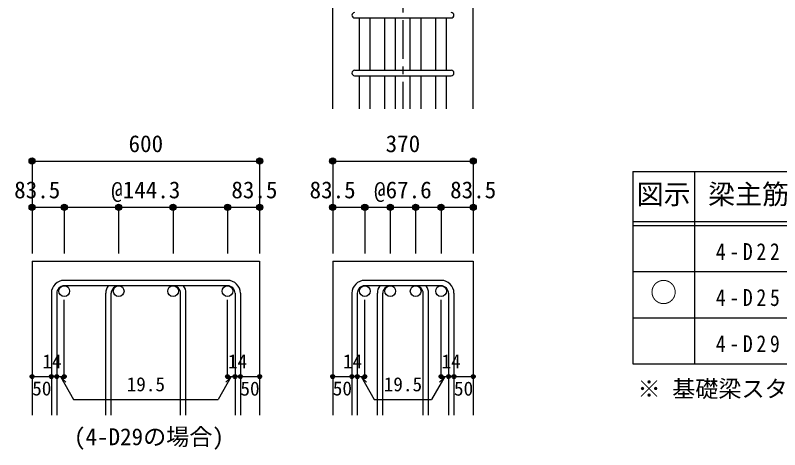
# Model space of a CAD drawing. Units: millimetres at full size, sheet at 1:20. Extents: x -3982 to 3969, y -2797 to 2801.
# Drawn here: x -638 to 1347, y 19 to 1148 of the extents above; entities that cross this region are included whole.
import ezdxf
from ezdxf.enums import TextEntityAlignment as Align

# ---------------------------------------------------------------- set-up
doc = ezdxf.new("R2010")
doc.units = ezdxf.units.MM
doc.header["$LTSCALE"] = 20
doc.header["$PDMODE"] = 32
doc.header["$PDSIZE"] = 10
doc.linetypes.add('CHAIN1', pattern=[8, 5, -1, 1, -1])
for name, color, linetype in [('6-1_躯体線', 2, 'Continuous'), ('6-5_梁主筋', 7, 'Continuous'), ('6-6_S.T.P.', 7, 'Continuous'), ('6-7_文字', 7, 'Continuous'), ('6-D_寸法', 4, 'Continuous'), ('6-E_枠', 7, 'Continuous')]:
    doc.layers.add(name, color=color, linetype=linetype)
doc.styles.add('ＭＳ ゴシック', font='')
doc.styles.get('ＭＳ ゴシック').set_extended_font_data('MS Gothic')

msp = doc.modelspace()

# ---------------------------------------------------------------- linework, layer by layer
at = {"layer": '6-1_躯体線'}
for p, q in [((185.79, 904.95), (185.79, 1304.95)), ((550.79, 904.95), (550.79, 1304.95)), ((-594.84, 509.12), (-594.84, 109.12)), ((-594.84, 509.12), (-3.84, 509.12)), ((-3.84, 509.12), (-3.84, 109.12)), ((185.79, 509.12), (185.79, 109.12)), ((185.79, 509.12), (550.79, 509.12)), ((550.79, 509.12), (550.79, 109.12))]:
    msp.add_line(p, q, dxfattribs=at)
at = {"layer": '6-5_梁主筋'}
for p, q in [((255.29, 1004.95), (255.29, 1140.95)), ((283.29, 1004.95), (283.29, 1140.95)), ((321.29, 1004.95), (321.29, 1140.95)), ((349.29, 1004.95), (349.29, 1140.95)), ((387.29, 1004.95), (387.29, 1140.95)), ((415.29, 1004.95), (415.29, 1140.95)), ((453.29, 1004.95), (453.29, 1140.95)), ((481.29, 1004.95), (481.29, 1140.95)), ((255.29, 904.95), (255.29, 990.95)), ((283.29, 904.95), (283.29, 990.95)), ((321.29, 904.95), (321.29, 990.95)), ((349.29, 904.95), (349.29, 990.95)), ((387.29, 904.95), (387.29, 990.95)), ((415.29, 904.95), (415.29, 990.95)), ((453.29, 904.95), (453.29, 990.95)), ((481.29, 904.95), (481.29, 990.95))]:
    msp.add_line(p, q, dxfattribs=at)
at = {"layer": '6-5_梁主筋', "color": 3}
for centre in [(-511.34, 431.12), (-370.01, 431.12), (-228.68, 431.12), (-87.34, 431.12), (269.29, 431.12), (335.29, 431.12), (401.29, 431.12), (467.29, 431.12)]:
    msp.add_circle(centre, 14, dxfattribs=at)
at = {"layer": '6-6_S.T.P.'}
for p, q in [((242.79, 1140.95), (493.79, 1140.95)), ((242.79, 1004.95), (493.79, 1004.95)), ((242.79, 990.95), (493.79, 990.95)), ((-87.34, 459.12), (-511.34, 459.12)), ((467.29, 459.12), (269.29, 459.12)), ((-87.34, 445.12), (-511.34, 445.12)), ((467.29, 445.12), (269.29, 445.12)), ((-544.84, 425.62), (-544.84, 109.12)), ((-530.84, 425.62), (-530.84, 109.12)), ((-403.51, 109.12), (-403.51, 425.62)), ((-389.51, 109.12), (-389.51, 425.62)), ((-209.18, 109.12), (-209.18, 425.62)), ((-195.18, 109.12), (-195.18, 425.62)), ((-67.84, 425.62), (-67.84, 109.12)), ((-53.84, 425.62), (-53.84, 109.12)), ((235.79, 425.62), (235.79, 109.12)), ((249.79, 425.62), (249.79, 109.12)), ((301.79, 109.12), (301.79, 425.62)), ((315.79, 109.12), (315.79, 425.62)), ((420.79, 109.12), (420.79, 425.62)), ((434.79, 109.12), (434.79, 425.62)), ((486.79, 425.62), (486.79, 109.12)), ((500.79, 425.62), (500.79, 109.12))]:
    msp.add_line(p, q, dxfattribs=at)
for centre, radius, start, end in [((242.79, 1147.95), 7, 90, 270), ((493.79, 1147.95), 7, 270, 90), ((242.79, 997.95), 7, 90, 270), ((493.79, 997.95), 7, 270, 90), ((-511.34, 425.62), 33.5, 90, 180), ((-87.34, 425.62), 33.5, 0, 90), ((269.29, 425.62), 33.5, 90, 180), ((467.29, 425.62), 33.5, 0, 90), ((-511.34, 425.62), 19.5, 90, 180), ((-370.01, 425.62), 33.5, 144.40235, 180), ((-370.01, 425.62), 19.5, 90, 180), ((-228.68, 425.62), 19.5, 0, 90), ((-228.68, 425.62), 33.5, 0, 35.59765), ((-87.34, 425.62), 19.5, 0, 90), ((269.29, 425.62), 19.5, 90, 180), ((335.29, 425.62), 33.5, 144.40235, 180), ((335.29, 425.62), 19.5, 90, 180), ((401.29, 425.62), 19.5, 0, 90), ((401.29, 425.62), 33.5, 0, 35.59765), ((467.29, 425.62), 19.5, 0, 90)]:
    msp.add_arc(centre, radius, start, end, dxfattribs=at)
at = {"layer": '6-D_寸法', "linetype": 'CHAIN1'}
msp.add_line((368.29, 2254.95), (368.29, 904.95), dxfattribs=at)
at = {"layer": '6-D_寸法'}
for p, q in [((-594.84, 769.12), (-594.84, 649.12)), ((-594.84, 769.12), (-3.84, 769.12)), ((-3.84, 769.12), (-3.84, 649.12)), ((185.79, 769.12), (185.79, 649.12)), ((185.79, 769.12), (550.79, 769.12)), ((185.79, 769.12), (550.79, 769.12)), ((550.79, 769.12), (550.79, 649.12)), ((-594.84, 649.12), (-511.34, 649.12)), ((-594.84, 649.12), (-594.84, 529.12)), ((-511.34, 649.12), (-511.34, 529.12)), ((-511.34, 649.12), (-370.01, 649.12)), ((-511.34, 649.12), (-511.34, 529.12)), ((-370.01, 649.12), (-370.01, 529.12)), ((-370.01, 649.12), (-228.68, 649.12)), ((-228.68, 649.12), (-228.68, 529.12)), ((-87.34, 649.12), (-87.34, 529.12)), ((-87.34, 649.12), (-3.84, 649.12)), ((-3.84, 649.12), (-3.84, 529.12)), ((185.79, 649.12), (269.29, 649.12)), ((185.79, 649.12), (185.79, 529.12)), ((269.29, 649.12), (269.29, 529.12)), ((269.29, 649.12), (368.29, 649.12)), ((335.29, 649.12), (335.29, 529.12)), ((335.29, 649.12), (401.29, 649.12)), ((368.29, 649.12), (467.29, 649.12)), ((401.29, 649.12), (401.29, 529.12)), ((467.29, 649.12), (467.29, 529.12)), ((467.29, 649.12), (550.79, 649.12)), ((550.79, 649.12), (550.79, 529.12)), ((-511.34, 209.12), (-511.34, 408.45)), ((-87.34, 209.12), (-87.34, 408.45)), ((269.29, 209.12), (269.29, 408.45)), ((467.29, 209.12), (467.29, 408.45)), ((-594.84, 209.12), (-544.84, 209.12)), ((-544.84, 209.12), (-511.34, 209.12)), ((-521.09, 209.12), (-506.95, 194.98)), ((-521.09, 209.12), (-486.87, 149.85)), ((-77.59, 209.12), (-111.81, 149.85)), ((-77.59, 209.12), (-91.73, 194.98)), ((-87.34, 209.12), (-3.84, 209.12)), ((-67.84, 209.12), (-53.84, 209.12)), ((185.79, 209.12), (235.79, 209.12)), ((235.79, 209.12), (269.29, 209.12)), ((259.54, 209.12), (273.68, 194.98)), ((259.54, 209.12), (293.76, 149.85)), ((477.04, 209.12), (442.82, 149.85)), ((477.04, 209.12), (462.9, 194.98)), ((467.29, 209.12), (550.79, 209.12)), ((486.79, 209.12), (500.79, 209.12)), ((-486.87, 149.85), (-111.81, 149.85)), ((293.76, 149.85), (442.82, 149.85))]:
    msp.add_line(p, q, dxfattribs=at)
for points in [[(-3.84, 769.12), (-3.84, 649.12), (-3.84, 529.12)], [(550.79, 769.12), (550.79, 649.12), (550.79, 529.12)], [(-228.68, 649.12), (-87.34, 649.12), (-87.34, 529.12)]]:
    msp.add_lwpolyline(points, dxfattribs=at)
for centre, radius in [((-594.84, 769.12), 8), ((-594.84, 769.12), 7.2), ((-594.84, 769.12), 6.4), ((-594.84, 769.12), 5.6), ((-3.84, 769.12), 8), ((-3.84, 769.12), 7.2), ((-3.84, 769.12), 6.4), ((-3.84, 769.12), 5.6), ((185.79, 769.12), 8), ((185.79, 769.12), 7.2), ((185.79, 769.12), 6.4), ((185.79, 769.12), 5.6), ((550.79, 769.12), 8), ((550.79, 769.12), 7.2), ((550.79, 769.12), 6.4), ((550.79, 769.12), 5.6), ((-594.84, 769.12), 4.8), ((-594.84, 769.12), 4), ((-594.84, 769.12), 3.2), ((-594.84, 769.12), 2.4), ((-594.84, 769.12), 1.6), ((-594.84, 769.12), 0.8), ((-3.84, 769.12), 4.8), ((-3.84, 769.12), 4), ((-3.84, 769.12), 3.2), ((-3.84, 769.12), 2.4), ((-3.84, 769.12), 1.6), ((-3.84, 769.12), 0.8), ((185.79, 769.12), 4.8), ((185.79, 769.12), 4), ((185.79, 769.12), 3.2), ((185.79, 769.12), 2.4), ((185.79, 769.12), 1.6), ((185.79, 769.12), 0.8), ((550.79, 769.12), 4.8), ((550.79, 769.12), 4), ((550.79, 769.12), 3.2), ((550.79, 769.12), 2.4), ((550.79, 769.12), 1.6), ((550.79, 769.12), 0.8), ((-594.84, 649.12), 8), ((-594.84, 649.12), 7.2), ((-594.84, 649.12), 6.4), ((-511.34, 649.12), 8), ((-511.34, 649.12), 7.2), ((-511.34, 649.12), 6.4), ((-370.01, 649.12), 8), ((-370.01, 649.12), 7.2), ((-370.01, 649.12), 6.4), ((-228.68, 649.12), 8), ((-228.68, 649.12), 7.2), ((-228.68, 649.12), 6.4), ((-87.34, 649.12), 8), ((-87.34, 649.12), 7.2), ((-87.34, 649.12), 6.4), ((-3.84, 649.12), 8), ((-3.84, 649.12), 7.2), ((-3.84, 649.12), 6.4), ((185.79, 649.12), 8), ((185.79, 649.12), 7.2), ((185.79, 649.12), 6.4), ((269.29, 649.12), 8), ((269.29, 649.12), 7.2), ((269.29, 649.12), 6.4), ((335.29, 649.12), 8), ((335.29, 649.12), 7.2), ((335.29, 649.12), 6.4), ((401.29, 649.12), 8), ((401.29, 649.12), 7.2), ((401.29, 649.12), 6.4), ((467.29, 649.12), 8), ((467.29, 649.12), 8), ((467.29, 649.12), 7.2), ((467.29, 649.12), 7.2), ((467.29, 649.12), 6.4), ((467.29, 649.12), 6.4), ((550.79, 649.12), 8), ((550.79, 649.12), 7.2), ((550.79, 649.12), 6.4), ((-594.84, 649.12), 5.6), ((-594.84, 649.12), 4.8), ((-594.84, 649.12), 4), ((-594.84, 649.12), 3.2), ((-594.84, 649.12), 2.4), ((-594.84, 649.12), 1.6), ((-594.84, 649.12), 0.8), ((-511.34, 649.12), 5.6), ((-511.34, 649.12), 4.8), ((-511.34, 649.12), 4), ((-511.34, 649.12), 3.2), ((-511.34, 649.12), 2.4), ((-511.34, 649.12), 1.6), ((-511.34, 649.12), 0.8), ((-370.01, 649.12), 5.6), ((-370.01, 649.12), 4.8), ((-370.01, 649.12), 4), ((-370.01, 649.12), 3.2), ((-370.01, 649.12), 2.4), ((-370.01, 649.12), 1.6), ((-370.01, 649.12), 0.8), ((-228.68, 649.12), 5.6), ((-228.68, 649.12), 4.8), ((-228.68, 649.12), 4), ((-228.68, 649.12), 3.2), ((-228.68, 649.12), 2.4), ((-228.68, 649.12), 1.6), ((-228.68, 649.12), 0.8), ((-87.34, 649.12), 5.6), ((-87.34, 649.12), 4.8), ((-87.34, 649.12), 4), ((-87.34, 649.12), 3.2), ((-87.34, 649.12), 2.4), ((-87.34, 649.12), 1.6), ((-87.34, 649.12), 0.8), ((-3.84, 649.12), 5.6), ((-3.84, 649.12), 4.8), ((-3.84, 649.12), 4), ((-3.84, 649.12), 3.2), ((-3.84, 649.12), 2.4), ((-3.84, 649.12), 1.6), ((-3.84, 649.12), 0.8), ((185.79, 649.12), 5.6), ((185.79, 649.12), 4.8), ((185.79, 649.12), 4), ((185.79, 649.12), 3.2), ((185.79, 649.12), 2.4), ((185.79, 649.12), 1.6), ((185.79, 649.12), 0.8), ((269.29, 649.12), 5.6), ((269.29, 649.12), 4.8), ((269.29, 649.12), 4), ((269.29, 649.12), 3.2), ((269.29, 649.12), 2.4), ((269.29, 649.12), 1.6), ((269.29, 649.12), 0.8), ((335.29, 649.12), 5.6), ((335.29, 649.12), 4.8), ((335.29, 649.12), 4), ((335.29, 649.12), 3.2), ((335.29, 649.12), 2.4), ((335.29, 649.12), 1.6), ((335.29, 649.12), 0.8), ((401.29, 649.12), 5.6), ((401.29, 649.12), 4.8), ((401.29, 649.12), 4), ((401.29, 649.12), 3.2), ((401.29, 649.12), 2.4), ((401.29, 649.12), 1.6), ((401.29, 649.12), 0.8), ((467.29, 649.12), 5.6), ((467.29, 649.12), 5.6), ((467.29, 649.12), 4.8), ((467.29, 649.12), 4.8), ((467.29, 649.12), 4), ((467.29, 649.12), 4), ((467.29, 649.12), 3.2), ((467.29, 649.12), 3.2), ((467.29, 649.12), 2.4), ((467.29, 649.12), 2.4), ((467.29, 649.12), 1.6), ((467.29, 649.12), 1.6), ((467.29, 649.12), 0.8), ((467.29, 649.12), 0.8), ((550.79, 649.12), 5.6), ((550.79, 649.12), 4.8), ((550.79, 649.12), 4), ((550.79, 649.12), 3.2), ((550.79, 649.12), 2.4), ((550.79, 649.12), 1.6), ((550.79, 649.12), 0.8), ((-594.84, 209.12), 4), ((-594.84, 209.12), 3.6), ((-594.84, 209.12), 3.2), ((-594.84, 209.12), 2.8), ((-594.84, 209.12), 2.4), ((-594.84, 209.12), 2), ((-594.84, 209.12), 1.6), ((-594.84, 209.12), 1.2), ((-594.84, 209.12), 0.8), ((-594.84, 209.12), 0.4), ((-544.84, 209.12), 4), ((-544.84, 209.12), 3.6), ((-544.84, 209.12), 3.2), ((-544.84, 209.12), 2.8), ((-544.84, 209.12), 2.4), ((-544.84, 209.12), 2), ((-544.84, 209.12), 1.6), ((-544.84, 209.12), 1.2), ((-544.84, 209.12), 0.8), ((-544.84, 209.12), 0.4), ((-530.84, 209.12), 4), ((-530.84, 209.12), 3.6), ((-530.84, 209.12), 3.2), ((-530.84, 209.12), 2.8), ((-530.84, 209.12), 2.4), ((-530.84, 209.12), 2), ((-530.84, 209.12), 1.6), ((-530.84, 209.12), 1.2), ((-530.84, 209.12), 0.8), ((-530.84, 209.12), 0.4), ((-511.34, 209.12), 4), ((-511.34, 209.12), 3.6), ((-511.34, 209.12), 3.2), ((-511.34, 209.12), 2.8), ((-511.34, 209.12), 2.4), ((-511.34, 209.12), 2), ((-511.34, 209.12), 1.6), ((-511.34, 209.12), 1.2), ((-511.34, 209.12), 0.8), ((-511.34, 209.12), 0.4), ((-87.34, 209.12), 4), ((-87.34, 209.12), 3.6), ((-87.34, 209.12), 3.2), ((-87.34, 209.12), 2.8), ((-87.34, 209.12), 2.4), ((-87.34, 209.12), 2), ((-87.34, 209.12), 1.6), ((-87.34, 209.12), 1.2), ((-87.34, 209.12), 0.8), ((-87.34, 209.12), 0.4), ((-67.84, 209.12), 4), ((-67.84, 209.12), 3.6), ((-67.84, 209.12), 3.2), ((-67.84, 209.12), 2.8), ((-67.84, 209.12), 2.4), ((-67.84, 209.12), 2), ((-67.84, 209.12), 1.6), ((-67.84, 209.12), 1.2), ((-67.84, 209.12), 0.8), ((-67.84, 209.12), 0.4), ((-53.84, 209.12), 4), ((-53.84, 209.12), 3.6), ((-53.84, 209.12), 3.2), ((-53.84, 209.12), 2.8), ((-53.84, 209.12), 2.4), ((-53.84, 209.12), 2), ((-53.84, 209.12), 1.6), ((-53.84, 209.12), 1.2), ((-53.84, 209.12), 0.8), ((-53.84, 209.12), 0.4), ((-3.84, 209.12), 4), ((-3.84, 209.12), 3.6), ((-3.84, 209.12), 3.2), ((-3.84, 209.12), 2.8), ((-3.84, 209.12), 2.4), ((-3.84, 209.12), 2), ((-3.84, 209.12), 1.6), ((-3.84, 209.12), 1.2), ((-3.84, 209.12), 0.8), ((-3.84, 209.12), 0.4), ((185.79, 209.12), 4), ((185.79, 209.12), 3.6), ((185.79, 209.12), 3.2), ((185.79, 209.12), 2.8), ((185.79, 209.12), 2.4), ((185.79, 209.12), 2), ((185.79, 209.12), 1.6), ((185.79, 209.12), 1.2), ((185.79, 209.12), 0.8), ((185.79, 209.12), 0.4), ((235.79, 209.12), 4), ((235.79, 209.12), 3.6), ((235.79, 209.12), 3.2), ((235.79, 209.12), 2.8), ((235.79, 209.12), 2.4), ((235.79, 209.12), 2), ((235.79, 209.12), 1.6), ((235.79, 209.12), 1.2), ((235.79, 209.12), 0.8), ((235.79, 209.12), 0.4), ((249.79, 209.12), 4), ((249.79, 209.12), 3.6), ((249.79, 209.12), 3.2), ((249.79, 209.12), 2.8), ((249.79, 209.12), 2.4), ((249.79, 209.12), 2), ((249.79, 209.12), 1.6), ((249.79, 209.12), 1.2), ((249.79, 209.12), 0.8), ((249.79, 209.12), 0.4), ((269.29, 209.12), 4), ((269.29, 209.12), 3.6), ((269.29, 209.12), 3.2), ((269.29, 209.12), 2.8), ((269.29, 209.12), 2.4), ((269.29, 209.12), 2), ((269.29, 209.12), 1.6), ((269.29, 209.12), 1.2), ((269.29, 209.12), 0.8), ((269.29, 209.12), 0.4), ((467.29, 209.12), 4), ((467.29, 209.12), 3.6), ((467.29, 209.12), 3.2), ((467.29, 209.12), 2.8), ((467.29, 209.12), 2.4), ((467.29, 209.12), 2), ((467.29, 209.12), 1.6), ((467.29, 209.12), 1.2), ((467.29, 209.12), 0.8), ((467.29, 209.12), 0.4), ((486.79, 209.12), 4), ((486.79, 209.12), 3.6), ((486.79, 209.12), 3.2), ((486.79, 209.12), 2.8), ((486.79, 209.12), 2.4), ((486.79, 209.12), 2), ((486.79, 209.12), 1.6), ((486.79, 209.12), 1.2), ((486.79, 209.12), 0.8), ((486.79, 209.12), 0.4), ((500.79, 209.12), 4), ((500.79, 209.12), 3.6), ((500.79, 209.12), 3.2), ((500.79, 209.12), 2.8), ((500.79, 209.12), 2.4), ((500.79, 209.12), 2), ((500.79, 209.12), 1.6), ((500.79, 209.12), 1.2), ((500.79, 209.12), 0.8), ((500.79, 209.12), 0.4), ((550.79, 209.12), 4), ((550.79, 209.12), 3.6), ((550.79, 209.12), 3.2), ((550.79, 209.12), 2.8), ((550.79, 209.12), 2.4), ((550.79, 209.12), 2), ((550.79, 209.12), 1.6), ((550.79, 209.12), 1.2), ((550.79, 209.12), 0.8), ((550.79, 209.12), 0.4)]:
    msp.add_circle(centre, radius, dxfattribs=at)
at = {"layer": '6-D_寸法', "color": 7}
for p in [(-594.84, 769.12), (-3.84, 769.12), (185.79, 769.12), (550.79, 769.12), (-594.84, 649.12), (-511.34, 649.12), (-370.01, 649.12), (-228.68, 649.12), (-87.34, 649.12), (-3.84, 649.12), (185.79, 649.12), (269.29, 649.12), (335.29, 649.12), (401.29, 649.12), (467.29, 649.12), (550.79, 649.12), (-594.84, 209.12), (-544.84, 209.12), (-530.84, 209.12), (-511.34, 209.12), (-87.34, 209.12), (-67.84, 209.12), (-53.84, 209.12), (-3.84, 209.12), (185.79, 209.12), (235.79, 209.12), (249.79, 209.12), (269.29, 209.12), (467.29, 209.12), (486.79, 209.12), (500.79, 209.12), (550.79, 209.12)]:
    msp.add_point(p, dxfattribs=at)
at = {"layer": '6-E_枠', "color": 3}
for p, q in [((965.14, 741.85), (965.14, 241.85)), ((965.14, 741.85), (2406.83, 741.85)), ((965.14, 241.85), (2406.83, 241.85))]:
    msp.add_line(p, q, dxfattribs=at)
at = {"layer": '6-E_枠'}
for p, q in [((1125.14, 741.85), (1125.14, 241.85)), ((965.14, 611.85), (2406.83, 611.85)), ((965.14, 601.85), (2406.83, 601.85)), ((965.14, 481.85), (2406.83, 481.85)), ((965.14, 361.85), (2406.83, 361.85))]:
    msp.add_line(p, q, dxfattribs=at)

# ---------------------------------------------------------------- texts
at = {"layer": '6-7_文字', "color": 2, "style": 'ＭＳ ゴシック'}
for s, p in [('梁主筋', (1160.98, 641.85)), ('図示', (975.14, 641.85)), ('○', (1010.14, 386.85))]:
    msp.add_text(s, height=51.32, dxfattribs=at).set_placement(p, align=Align.BOTTOM_LEFT)
at = {"layer": '6-7_文字', "style": 'ＭＳ ゴシック'}
for s, p in [('※ 基礎梁スターラップ     D13 @150', (977.51, 142.13)), ('(4-D29の場合)', (-486.06, 17.57))]:
    msp.add_text(s, height=43.99, dxfattribs=at).set_placement(p, align=Align.BOTTOM_LEFT)
at = {"layer": '6-7_文字', "char_height": 43.99, "attachment_point": 7, "style": 'ＭＳ ゴシック'}
for s, insert in [('\\T1.38;\\W0.85;4-D22', (1180.98, 511.85)), ('\\T1.38;\\W0.85;4-D25', (1180.98, 391.85)), ('\\T1.38;\\W0.85;4-D29', (1180.98, 271.85))]:
    msp.add_mtext(s, dxfattribs=dict(at, insert=insert))
at = {"layer": '6-D_寸法', "style": 'ＭＳ ゴシック'}
for s, height, p in [('600', 43.99, (-344.34, 779.12)), ('370', 43.99, (323.29, 779.12)), ('83.5', 43.99, (-641.34, 659.12)), ('@144.3', 43.99, (-389.34, 659.12)), ('83.5', 43.99, (-77.34, 659.12)), ('83.5', 43.99, (125.79, 659.12)), ('@67.6', 43.99, (293.29, 659.12)), ('83.5', 43.99, (490.79, 659.12)), ('14', 36.66, (-568.15, 219.2)), ('14', 36.66, (-86.23, 219.12)), ('14', 36.66, (212.48, 219.2)), ('14', 36.66, (468.4, 219.12)), ('19.5', 36.66, (-349.34, 159.85)), ('19.5', 36.66, (318.29, 159.85)), ('50', 36.66, (-594.59, 149.03)), ('50', 36.66, (-53.85, 148.57)), ('50', 36.66, (186.04, 149.03)), ('50', 36.66, (500.78, 148.57))]:
    msp.add_text(s, height=height, dxfattribs=at).set_placement(p, align=Align.BOTTOM_LEFT)

doc.saveas('drawing.dxf')
